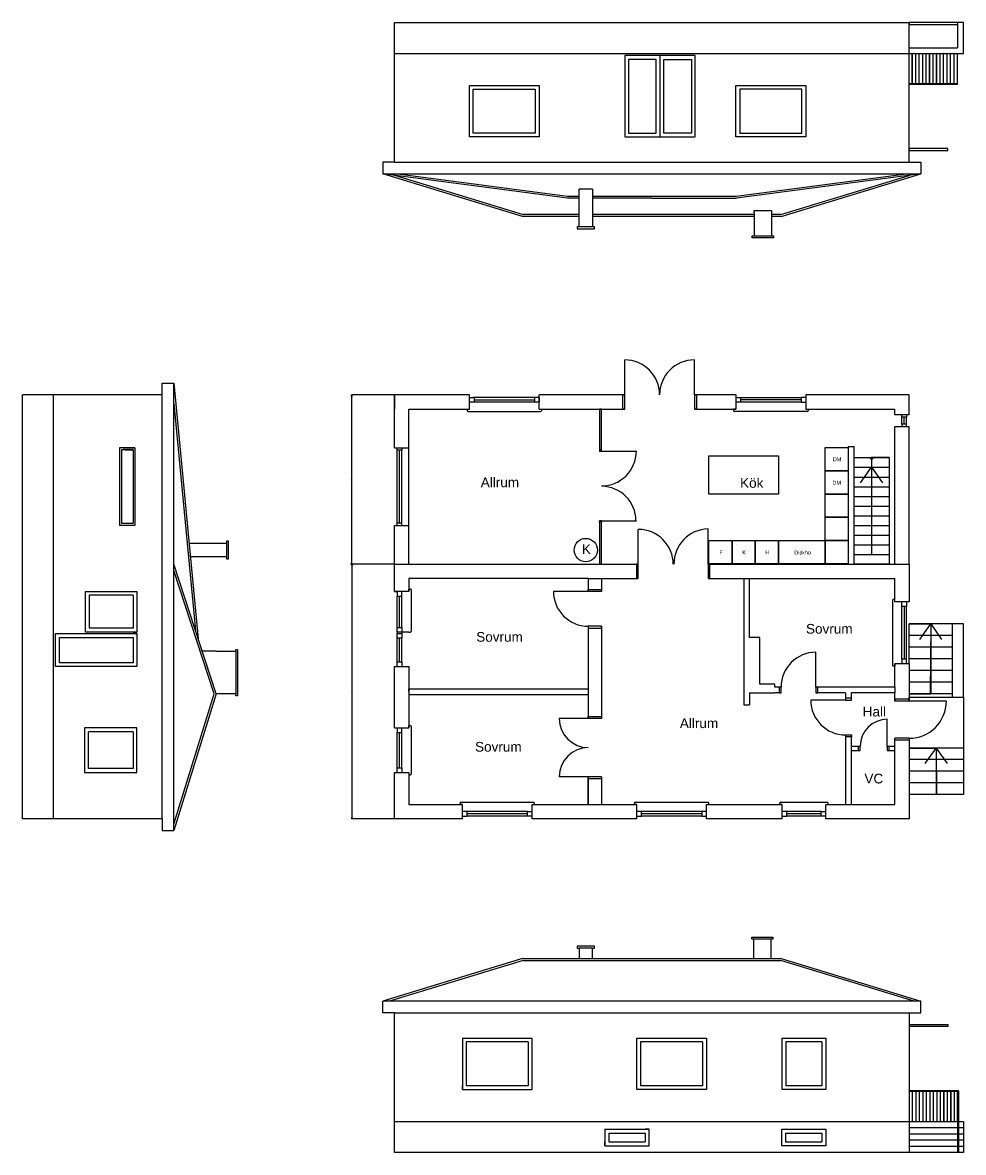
# Model space of a CAD drawing. Header units: millimetres. Extents: x -2662 to 41318, y -8966 to 37114.
# Drawn here: x -2662 to 21618, y 7974 to 37114 of the extents above; entities that cross this region are included whole.
import ezdxf

# ---------------------------------------------------------------- set-up
doc = ezdxf.new("R2010")
doc.units = ezdxf.units.MM
doc.styles.get("Standard").update_dxf_attribs({"font": 'Arial.ttf', "height": 25})
doc.dimstyles.new('ISO-25', dxfattribs={"dimtxt": 2.5, "dimasz": 40, "dimexe": 1.25, "dimexo": 0.625, "dimtad": 1, "dimtxsty": 'Standard', "dimblk": 'OPEN90', "dimblk1": 'OPEN90', "dimblk2": 'OPEN90', "dimcen": 2.5, "dimadec": 0, "dimazin": 0, "dimtfac": 1, "dimtmove": 0, "dimatfit": 3, "dimfxl": 1, "dimarcsym": 0})

# ---------------------------------------------------------------- blocks, each defined once
blk = doc.blocks.new('_Open90')
at = {"color": 0, "linetype": 'ByBlock', "lineweight": -2}
for p, q in [((0, 0), (-1, 0)), ((-0.5, 0.5), (0, 0)), ((0, 0), (-0.5, -0.5))]:
    blk.add_line(p, q, dxfattribs=at)
blk = doc.blocks.new('*D2')
at = {"color": 0, "lineweight": -2, "transparency": 16777216}
for p, q in [((6938, 23144), (5836, 23144)), ((5837, 23104), (5837, 16614)), ((6938, 16574), (5836, 16574))]:
    blk.add_line(p, q, dxfattribs=at)
at = {"layer": 'Defpoints', "color": 0, "transparency": 16777216}
for p in [(6938, 23144), (5837, 16574), (6938, 16574)]:
    blk.add_point(p, dxfattribs=at)
at = {"color": 0, "lineweight": -2, "transparency": 16777216, "xscale": 40, "yscale": 40, "zscale": 40}
for p, rotation in [((5837, 23144), 90), ((5837, 16574), 270)]:
    blk.add_blockref('_Open90', p, dxfattribs=dict(at, rotation=rotation))
at = {"color": 0, "transparency": 16777216, "insert": (5824, 19859), "char_height": 25, "attachment_point": 5, "rotation": 90}
blk.add_mtext('6570', dxfattribs=at)
blk = doc.blocks.new('*D8')
at = {"color": 0, "lineweight": -2, "transparency": 16777216}
for p, q in [((6938, 27514), (5831, 27514)), ((5832, 23184), (5832, 27474)), ((6938, 23144), (5831, 23144))]:
    blk.add_line(p, q, dxfattribs=at)
at = {"layer": 'Defpoints', "color": 0, "transparency": 16777216}
for p in [(5832, 27514), (6938, 27514), (6938, 23144)]:
    blk.add_point(p, dxfattribs=at)
at = {"color": 0, "lineweight": -2, "transparency": 16777216, "xscale": 40, "yscale": 40, "zscale": 40}
for p, rotation in [((5832, 27514), 90), ((5832, 23144), 270)]:
    blk.add_blockref('_Open90', p, dxfattribs=dict(at, rotation=rotation))
at = {"color": 0, "transparency": 16777216, "insert": (5819, 25329), "char_height": 25, "attachment_point": 5, "rotation": 90}
blk.add_mtext('4370', dxfattribs=at)

msp = doc.modelspace()

# ---------------------------------------------------------------- linework, layer by layer
for p, q in [((6938.249, 36313.923), (6938.249, 37113.923)), ((6938.249, 37113.923), (20218.249, 37113.923)), ((20218.249, 36313.923), (20218.249, 37113.923)), ((21468.249, 37113.923), (20218.249, 37113.923)), ((20218.249, 37113.923), (20218.249, 37063.923)), ((20218.249, 37063.923), (21468.249, 37063.923)), ((21618.249, 37113.923), (21468.249, 37113.923)), ((21468.249, 37113.923), (21468.249, 36463.923)), ((21618.249, 36313.923), (21618.249, 37113.923)), ((20218.249, 36313.923), (20218.249, 36463.923)), ((20218.249, 36463.923), (21468.249, 36463.923)), ((6938.249, 33513.923), (6938.249, 36313.923)), ((6938.249, 36313.923), (20218.249, 36313.923)), ((12878.249, 36263.923), (12878.249, 34163.923)), ((14698.249, 36263.923), (12878.249, 36263.923)), ((13688.249, 36163.923), (12978.249, 36163.923)), ((12978.249, 36163.923), (12978.249, 34263.923)), ((13688.249, 34263.923), (13688.249, 36163.923)), ((13788.249, 34163.923), (13788.249, 36263.923)), ((13888.249, 34263.923), (13888.249, 36163.923)), ((13888.249, 36163.923), (14598.249, 36163.923)), ((14598.249, 36163.923), (14598.249, 34263.923)), ((14698.249, 34163.923), (14698.249, 36263.923)), ((20218.249, 33513.923), (20218.249, 36313.923)), ((20218.249, 36313.923), (21618.249, 36313.923)), ((20218.249, 36313.923), (20288.249, 36313.923)), ((20298.249, 36313.923), (20288.249, 36313.923)), ((20298.249, 36313.923), (20288.249, 36313.923)), ((20288.249, 36313.923), (20288.249, 35533.923)), ((20298.249, 36313.923), (20298.249, 35533.923)), ((20378.249, 36313.923), (20378.249, 35533.923)), ((20388.249, 35533.923), (20388.249, 36313.923)), ((20468.249, 36313.923), (20468.249, 35533.923)), ((20478.249, 35533.923), (20478.249, 36313.923)), ((20558.249, 36313.923), (20558.249, 35533.923)), ((20568.249, 35533.923), (20568.249, 36313.923)), ((20648.249, 36313.923), (20648.249, 35533.923)), ((20658.249, 35533.923), (20658.249, 36313.923)), ((20738.249, 36313.923), (20738.249, 35533.923)), ((20748.249, 35533.923), (20748.249, 36313.923)), ((20828.249, 36313.923), (20828.249, 35533.923)), ((20838.249, 35533.923), (20838.249, 36313.923)), ((20918.249, 36313.923), (20918.249, 35533.923)), ((20928.249, 35533.923), (20928.249, 36313.923)), ((21008.249, 36313.923), (21008.249, 35533.923)), ((21018.249, 35533.923), (21018.249, 36313.923)), ((21108.249, 36313.923), (21098.249, 36313.923)), ((21098.249, 36313.923), (21098.249, 35533.923)), ((21108.249, 35533.923), (21108.249, 36313.923)), ((21198.249, 36313.923), (21188.249, 36313.923)), ((21188.249, 36313.923), (21188.249, 35533.923)), ((21198.249, 35533.923), (21198.249, 36313.923)), ((21288.249, 36313.923), (21278.249, 36313.923)), ((21278.249, 36313.923), (21278.249, 35533.923)), ((21288.249, 35533.923), (21288.249, 36313.923)), ((21378.249, 36313.923), (21368.249, 36313.923)), ((21368.249, 36313.923), (21368.249, 35533.923)), ((21378.249, 35533.923), (21378.249, 36313.923)), ((21458.249, 36313.923), (21458.249, 35533.923)), ((21468.249, 35533.923), (21468.249, 36313.923)), ((8868.249, 34163.923), (8868.249, 35493.923)), ((8868.249, 35493.923), (10668.249, 35493.923)), ((8968.249, 34263.923), (8968.249, 35393.923)), ((8968.249, 35393.923), (10568.249, 35393.923)), ((10568.249, 35393.923), (10568.249, 34263.923)), ((10668.249, 35493.923), (10668.249, 34163.923)), ((15748.103, 35493.923), (17548.103, 35493.923)), ((15748.103, 34163.923), (15748.103, 35493.923)), ((17448.103, 35393.923), (15848.103, 35393.923)), ((15848.103, 35393.923), (15848.103, 34263.923)), ((17448.103, 34263.923), (17448.103, 35393.923)), ((17548.103, 35493.923), (17548.103, 34163.923)), ((20288.249, 35533.923), (20218.249, 35533.923)), ((20218.249, 35523.923), (21468.249, 35523.923)), ((21458.249, 35533.923), (20298.249, 35533.923)), ((20468.249, 35533.923), (20388.249, 35533.923)), ((20558.249, 35533.923), (20478.249, 35533.923)), ((20648.249, 35533.923), (20568.249, 35533.923)), ((20738.249, 35533.923), (20658.249, 35533.923)), ((20828.249, 35533.923), (20748.249, 35533.923)), ((20918.249, 35533.923), (20838.249, 35533.923)), ((21008.249, 35533.923), (20928.249, 35533.923)), ((21098.249, 35533.923), (21018.249, 35533.923)), ((21188.249, 35533.923), (21108.249, 35533.923)), ((21278.249, 35533.923), (21198.249, 35533.923)), ((21468.249, 35533.923), (21468.249, 35523.923)), ((10668.249, 34163.923), (8868.249, 34163.923)), ((10568.249, 34263.923), (8968.249, 34263.923)), ((12878.249, 34163.923), (14698.249, 34163.923)), ((12878.249, 34163.923), (13788.249, 34163.923)), ((12978.249, 34263.923), (13688.249, 34263.923)), ((14598.249, 34263.923), (13888.249, 34263.923)), ((17548.103, 34163.923), (15748.103, 34163.923)), ((15848.103, 34263.923), (17448.103, 34263.923)), ((21218.249, 33863.923), (20218.249, 33863.923)), ((20218.249, 33863.923), (20218.249, 33813.923)), ((20218.249, 33513.923), (20218.249, 33813.923)), ((20218.249, 33813.923), (21218.249, 33813.923)), ((21218.249, 33813.923), (21218.249, 33863.923)), ((6938.249, 33513.923), (6638.249, 33513.923)), ((6638.249, 33513.923), (6638.249, 33213.923)), ((6938.249, 33513.923), (20218.249, 33513.923)), ((20218.249, 33513.923), (20518.249, 33513.923)), ((20518.249, 33513.923), (20518.249, 33213.923)), ((6638.249, 33213.923), (20518.249, 33213.923)), ((10238.249, 32113.923), (6638.249, 33213.923)), ((11396.876, 32583.923), (6638.249, 33213.923)), ((6935.716, 33174.541), (10252.55, 32161.834)), ((7018.925, 33213.923), (11396.876, 32633.923)), ((15756.474, 32633.387), (20137.637, 33213.923)), ((20518.249, 33213.923), (15763.776, 32583.923)), ((16903.545, 32161.712), (20216.126, 33173.89)), ((16918.249, 32113.923), (20518.249, 33213.923)), ((11697.693, 31847.382), (11697.693, 32813.923)), ((12047.693, 32813.923), (11697.693, 32813.923)), ((12047.693, 32813.923), (11872.693, 32813.923)), ((12047.693, 32813.923), (12047.693, 31847.382)), ((11396.876, 32633.923), (11697.693, 32633.886)), ((11697.693, 32583.923), (11396.876, 32583.923)), ((12047.693, 32633.843), (15756.474, 32633.387)), ((13580.326, 32583.923), (12047.693, 32583.923)), ((13580.326, 32583.923), (15763.776, 32583.923)), ((11697.693, 32113.923), (10238.249, 32113.923)), ((11697.693, 32161.807), (10252.55, 32161.834)), ((16213.947, 32161.725), (12047.693, 32161.801)), ((16213.947, 32113.923), (12047.693, 32113.923)), ((16213.947, 32213.923), (16213.947, 32263.923)), ((16213.947, 32263.923), (16663.947, 32263.923)), ((16213.947, 32213.923), (16213.947, 31613.923)), ((16663.947, 32263.923), (16663.947, 32213.923)), ((16663.947, 32213.923), (16663.947, 31613.923)), ((16903.545, 32161.712), (16663.947, 32161.717)), ((16918.249, 32113.923), (16663.947, 32113.923)), ((11697.693, 31847.382), (11647.693, 31847.382)), ((11647.693, 31847.382), (11647.693, 31797.382)), ((11647.693, 31797.382), (12097.693, 31797.382)), ((12047.693, 31847.382), (11697.693, 31847.382)), ((12097.693, 31847.382), (12047.693, 31847.382)), ((12097.693, 31797.382), (12097.693, 31847.382)), ((16163.947, 31563.923), (16163.947, 31613.923)), ((16163.947, 31613.923), (16213.947, 31613.923)), ((16713.947, 31563.923), (16163.947, 31563.923)), ((16213.947, 31613.923), (16663.947, 31613.923)), ((16663.947, 31613.923), (16713.947, 31613.923)), ((16713.947, 31613.923), (16713.947, 31563.923)), ((12878.249, 27513.923), (12878.249, 28413.923)), ((14678.249, 27513.923), (14678.249, 28413.923)), ((938.249, 27513.923), (938.249, 27813.923)), ((938.249, 27813.923), (1238.249, 27813.923)), ((1238.249, 16273.923), (1238.249, 27813.923)), ((1238.249, 27813.923), (1869.667, 21223.382)), ((-1861.751, 27513.923), (-2661.751, 27513.923)), ((-2661.751, 16573.923), (-2661.751, 27513.923)), ((938.249, 27513.923), (-1861.751, 27513.923)), ((-1861.751, 16573.923), (-1861.751, 27513.923)), ((938.249, 16573.923), (938.249, 27513.923)), ((6938.249, 27513.923), (6938.249, 27143.923)), ((8868.249, 27513.923), (6938.249, 27513.923)), ((6938.249, 26143.923), (6938.249, 27513.923)), ((8868.249, 27143.923), (8868.249, 27513.923)), ((8868.249, 27443.923), (8968.249, 27443.923)), ((10568.249, 27443.923), (8968.249, 27443.923)), ((8988.249, 27443.923), (8988.249, 27323.923)), ((10548.249, 27443.923), (10548.249, 27323.923)), ((10668.249, 27443.923), (10568.249, 27443.923)), ((10668.249, 27143.923), (10668.249, 27513.923)), ((12878.249, 27513.923), (10668.249, 27513.923)), ((10668.249, 27443.923), (10668.249, 27323.923)), ((12828.249, 27143.923), (12828.249, 27513.923)), ((12828.249, 27513.923), (12878.249, 27513.923)), ((12878.249, 27143.923), (12878.249, 27513.923)), ((14678.249, 27513.923), (14678.249, 27143.923)), ((15748.103, 27513.923), (14678.249, 27513.923)), ((14678.249, 27513.923), (14728.249, 27513.923)), ((14728.249, 27513.923), (14728.249, 27143.923)), ((15748.103, 27513.923), (15748.103, 27143.923)), ((15748.103, 27443.923), (15868.103, 27443.923)), ((15868.103, 27443.923), (15868.103, 27323.923)), ((15868.103, 27443.923), (17428.103, 27443.923)), ((17548.103, 27443.923), (17428.103, 27443.923)), ((17428.103, 27443.923), (17428.103, 27323.923)), ((20218.249, 27513.923), (17548.103, 27513.923)), ((17548.103, 27513.923), (17548.103, 27143.923)), ((17548.103, 27513.923), (17548.103, 27443.923)), ((20218.249, 26993.923), (20218.249, 27513.923)), ((1238.249, 27289.72), (1798.784, 21438.98)), ((7308.249, 27143.923), (8868.249, 27143.923)), ((7308.249, 26143.923), (7308.249, 27143.923)), ((8808.249, 27143.923), (8808.249, 27103.923)), ((10668.249, 27323.923), (8868.249, 27323.923)), ((8988.249, 27383.923), (10548.249, 27383.923)), ((10668.249, 27143.923), (12878.249, 27143.923)), ((10728.249, 27143.923), (10728.249, 27103.923)), ((12278.249, 27143.923), (12228.249, 27143.923)), ((12228.249, 27143.923), (12228.249, 26063.791)), ((12278.249, 27143.923), (12878.249, 27143.923)), ((12278.249, 26063.791), (12278.249, 27143.923)), ((12878.249, 27143.923), (12828.249, 27143.923)), ((14728.249, 27143.923), (14678.249, 27143.923)), ((14678.249, 27143.923), (15748.103, 27143.923)), ((15688.103, 27143.923), (15688.103, 27103.923)), ((15748.103, 27143.923), (15688.103, 27143.923)), ((15868.103, 27323.923), (15748.103, 27323.923)), ((17428.103, 27383.923), (15868.103, 27383.923)), ((17428.103, 27323.923), (15868.103, 27323.923)), ((17428.103, 27323.923), (17548.103, 27323.923)), ((17548.103, 27143.923), (19848.249, 27143.923)), ((17608.103, 27143.923), (17608.103, 27103.923)), ((19848.249, 26993.923), (19848.249, 27143.923)), ((8828.249, 27083.923), (10708.249, 27083.923)), ((17588.103, 27083.923), (15708.103, 27083.923)), ((20218.249, 26993.923), (19848.249, 26993.923)), ((20028.249, 26933.923), (20028.249, 26993.923)), ((20148.249, 26933.923), (20028.249, 26933.923)), ((20028.249, 26753.923), (20028.249, 26933.923)), ((20088.249, 26753.923), (20088.249, 26933.923)), ((20148.249, 26993.923), (20148.249, 26933.923)), ((20148.249, 26753.923), (20148.249, 26933.923)), ((19848.249, 23143.923), (19848.249, 26693.923)), ((19848.249, 26693.923), (20218.249, 26693.923)), ((20148.249, 26753.923), (20028.249, 26753.923)), ((20028.249, 26753.923), (20028.249, 26693.923)), ((20148.249, 26753.923), (20088.249, 26753.923)), ((20148.249, 26693.923), (20148.249, 26753.923)), ((20218.249, 23143.923), (20218.249, 26693.923)), ((238.249, 26143.923), (-161.751, 26143.923)), ((-161.751, 26143.923), (-161.751, 24143.923)), ((188.249, 26093.923), (-111.751, 26093.923)), ((-111.751, 26093.923), (-111.751, 24193.923)), ((-61.751, 26143.923), (238.249, 26143.923)), ((-11.751, 26093.923), (188.249, 26093.923)), ((238.249, 26143.923), (188.249, 26143.923)), ((188.249, 26093.923), (188.249, 24193.923)), ((238.249, 26143.923), (238.249, 24143.923)), ((6938.249, 26143.923), (7308.249, 26143.923)), ((7008.249, 26083.923), (7008.249, 26143.923)), ((7008.249, 24203.923), (7008.249, 26083.923)), ((7128.249, 26083.923), (7008.249, 26083.923)), ((7068.249, 24203.923), (7068.249, 26083.923)), ((7128.249, 26143.923), (7128.249, 26083.923)), ((7128.249, 24203.923), (7128.249, 26083.923)), ((7308.249, 24143.923), (7308.249, 26143.923)), ((12278.249, 26093.791), (12228.249, 26093.791)), ((12228.249, 26093.791), (12228.249, 26063.791)), ((12228.249, 26063.791), (12278.249, 26063.791)), ((12278.249, 26063.791), (12278.249, 26093.791)), ((12278.249, 26063.791), (13178.249, 26063.791)), ((18648.249, 26184.174), (18648.249, 23143.923)), ((18648.249, 26184.174), (18798.249, 26184.174)), ((18798.249, 23143.923), (18798.249, 26184.174)), ((18798.249, 25893.923), (18798.249, 25943.923)), ((18798.249, 25893.923), (19698.249, 25893.923)), ((18798.249, 25643.923), (19698.249, 25643.923)), ((19698.249, 25893.923), (19248.249, 25893.923)), ((19698.249, 25893.923), (19698.249, 23143.923)), ((18798.249, 25393.923), (19698.249, 25393.923)), ((18798.249, 25143.923), (19698.249, 25143.923)), ((18798.249, 24893.923), (19698.249, 24893.923)), ((18798.249, 24643.923), (19698.249, 24643.923)), ((188.249, 24193.923), (-111.751, 24193.923)), ((188.249, 24193.923), (-11.751, 24193.923)), ((7008.249, 24143.923), (7008.249, 24203.923)), ((7128.249, 24203.923), (7008.249, 24203.923)), ((7128.249, 24143.923), (7128.249, 24203.923)), ((12278.249, 24263.791), (12228.249, 24263.791)), ((12228.249, 24233.791), (12228.249, 24263.791)), ((12228.249, 24263.791), (12228.249, 23143.923)), ((12278.249, 24233.791), (12228.249, 24233.791)), ((12278.249, 23143.923), (12278.249, 24263.791)), ((12278.249, 24263.791), (12278.249, 24233.791)), ((12278.249, 24263.791), (12278.249, 24263.791)), ((12278.249, 24263.791), (13178.249, 24263.791)), ((18798.249, 24393.923), (19698.249, 24393.923)), ((238.249, 24143.923), (-161.751, 24143.923)), ((238.249, 24143.923), (-61.751, 24143.923)), ((6938.249, 23143.923), (6938.249, 24143.923)), ((6938.249, 24143.923), (7308.249, 24143.923)), ((7308.249, 23143.923), (7308.249, 24143.923)), ((13228.249, 23143.923), (13228.249, 24043.923)), ((15028.249, 23143.923), (15028.249, 24053.701)), ((18798.249, 24143.923), (19698.249, 24143.923)), ((1633.822, 23685.057), (2600.363, 23685.057)), ((2650.363, 23735.057), (2600.363, 23735.057)), ((2600.363, 23735.057), (2600.363, 23685.057)), ((2600.363, 23685.057), (2600.363, 23335.057)), ((2650.363, 23285.057), (2650.363, 23735.057)), ((18798.249, 23893.923), (19698.249, 23893.923)), ((18798.249, 23643.923), (19698.249, 23643.923)), ((2600.363, 23335.057), (1667.354, 23335.057)), ((2600.363, 23335.057), (2600.363, 23285.057)), ((18798.249, 23393.923), (19698.249, 23393.923)), ((2338.153, 19798.419), (1238.249, 23143.923)), ((2600.363, 23285.057), (2650.363, 23285.057)), ((13228.249, 23143.923), (13178.249, 23143.923)), ((13178.249, 23143.923), (13178.249, 22773.923)), ((13228.249, 22773.923), (13228.249, 23143.923)), ((15028.249, 23143.923), (15028.249, 22773.923)), ((15078.249, 22773.923), (15078.249, 23143.923)), ((19698.249, 23143.923), (18798.249, 23143.923)), ((2285.653, 19798.016), (1238.249, 22983.839)), ((11938.249, 22773.923), (7308.249, 22773.923)), ((7308.249, 22773.923), (7308.249, 22443.923)), ((7308.249, 22773.923), (7308.249, 22443.923)), ((11938.249, 22773.923), (11938.249, 22443.923)), ((11938.249, 22773.923), (12278.249, 22773.923)), ((11938.249, 22773.923), (11938.249, 22443.923)), ((12278.249, 22773.923), (12278.249, 22443.923)), ((12278.249, 22773.923), (13228.249, 22773.923)), ((13178.249, 22773.923), (13228.249, 22773.923)), ((15028.249, 22773.923), (15078.249, 22773.923)), ((15028.249, 22773.923), (15948.249, 22773.923)), ((15948.249, 22773.923), (16098.249, 22774.759)), ((15948.249, 22773.923), (15948.249, 19513.923)), ((16098.249, 21253.923), (16098.249, 22774.759)), ((16098.249, 22774.759), (19848.249, 22774.759)), ((19848.249, 22173.923), (19848.249, 22774.759)), ((-1041.751, 21393.923), (-1041.751, 22443.923)), ((-1041.751, 22443.923), (288.249, 22443.923)), ((288.249, 22443.923), (288.249, 21393.923)), ((7308.249, 22443.923), (6938.249, 22443.923)), ((6938.249, 22443.923), (7008.249, 22443.923)), ((7008.249, 22443.923), (7008.249, 22323.923)), ((7128.249, 22323.923), (7128.249, 22443.923)), ((7308.249, 22443.923), (7308.249, 22503.923)), ((7308.249, 22503.923), (7348.249, 22503.923)), ((7368.249, 22483.923), (7368.249, 21413.923)), ((11938.249, 22443.923), (11038.249, 22443.923)), ((11938.249, 22443.923), (11938.249, 22493.923)), ((11938.249, 22493.923), (12278.249, 22493.923)), ((12278.249, 22443.923), (11938.249, 22443.923)), ((12278.249, 22493.923), (12278.249, 22443.923)), ((188.249, 22343.923), (-941.751, 22343.923)), ((-941.751, 22343.923), (-941.751, 21493.923)), ((188.249, 22343.923), (188.249, 21493.923)), ((7008.249, 22323.923), (7128.249, 22323.923)), ((7008.249, 21513.923), (7008.249, 22323.923)), ((7068.249, 21513.923), (7068.249, 22323.923)), ((7128.249, 21513.923), (7128.249, 22323.923)), ((19788.249, 22213.923), (19788.249, 20533.923)), ((19848.249, 22233.923), (19808.249, 22233.923)), ((19848.249, 22173.923), (19848.249, 22233.923)), ((20218.249, 22173.923), (19848.249, 22173.923)), ((20028.249, 22053.923), (20028.249, 22173.923)), ((20148.249, 22173.923), (20148.249, 22053.923)), ((20148.249, 22053.923), (20028.249, 22053.923)), ((20028.249, 20693.923), (20028.249, 22053.923)), ((20088.249, 22053.923), (20088.249, 20693.923)), ((20148.249, 20693.923), (20148.249, 22053.923)), ((21328.249, 21603.923), (20218.249, 21603.923)), ((20218.249, 20573.923), (20218.249, 21603.923)), ((20218.249, 21603.923), (20773.249, 21603.923)), ((21618.249, 21603.923), (21328.249, 21603.923)), ((21328.249, 21603.923), (21328.249, 19715.477)), ((21328.249, 21603.923), (21328.249, 21303.923)), ((21618.249, 19715.477), (21618.249, 21603.923)), ((-1861.751, 20503.923), (-1861.751, 21353.923)), ((-1811.751, 21353.923), (288.249, 21353.923)), ((-1811.751, 20503.923), (-1811.751, 21353.923)), ((288.249, 21393.923), (-1041.751, 21393.923)), ((188.249, 21493.923), (-941.751, 21493.923)), ((288.249, 21353.923), (188.249, 21353.923)), ((288.249, 21353.923), (288.249, 20503.923)), ((7008.249, 21393.923), (7008.249, 21513.923)), ((7008.249, 21513.923), (7128.249, 21513.923)), ((7308.249, 21393.923), (7008.249, 21393.923)), ((7008.249, 21393.923), (7008.249, 21353.923)), ((7008.249, 21353.923), (7128.249, 21353.923)), ((7008.249, 21233.923), (7008.249, 21353.923)), ((7128.249, 21513.923), (7128.249, 21393.923)), ((7128.249, 21393.923), (7128.249, 21353.923)), ((7128.249, 21353.923), (7128.249, 21233.923)), ((7308.249, 21393.923), (7348.249, 21393.923)), ((11938.249, 21543.923), (11938.249, 21493.923)), ((12278.249, 21543.923), (11938.249, 21543.923)), ((11938.249, 21543.923), (11938.249, 19163.923)), ((11938.249, 21493.923), (12278.249, 21493.923)), ((12278.249, 21493.923), (12278.249, 21543.923)), ((12278.249, 21543.923), (12278.249, 19163.923)), ((21328.249, 21303.923), (20218.249, 21303.923)), ((21328.249, 21303.923), (21328.249, 21003.923)), ((-1711.751, 21253.923), (188.249, 21253.923)), ((-1711.751, 20603.923), (-1711.751, 21253.923)), ((188.249, 21253.923), (188.249, 20603.923)), ((2338.153, 19798.419), (1869.667, 21223.382)), ((7128.249, 21233.923), (7008.249, 21233.923)), ((7008.249, 20623.923), (7008.249, 21233.923)), ((7068.249, 20623.923), (7068.249, 21233.923)), ((7128.249, 20623.923), (7128.249, 21233.923)), ((16368.249, 21253.923), (16098.249, 21253.923)), ((16368.249, 20053.923), (16368.249, 21253.923)), ((21328.249, 21003.923), (20218.249, 21003.923)), ((21328.249, 21003.923), (21328.249, 20703.923)), ((2338.153, 20898.419), (1976.505, 20898.419)), ((2338.153, 20898.419), (2838.153, 20898.419)), ((2838.153, 20898.419), (2838.153, 20948.419)), ((2838.153, 20948.419), (2888.153, 20948.419)), ((2838.153, 20898.419), (2838.153, 19798.419)), ((2888.153, 20948.419), (2888.153, 19748.419)), ((17812.976, 19973.923), (17812.976, 20873.923)), ((20148.249, 20693.923), (20028.249, 20693.923)), ((20028.249, 20693.923), (20028.249, 20573.923)), ((20148.249, 20573.923), (20148.249, 20693.923)), ((21328.249, 20703.923), (20218.249, 20703.923)), ((21328.249, 20703.923), (21328.249, 20403.923)), ((288.249, 20503.923), (-1811.751, 20503.923)), ((188.249, 20603.923), (-1711.751, 20603.923)), ((238.249, 20503.923), (138.249, 20503.923)), ((6938.249, 20503.923), (7308.249, 20503.923)), ((7008.249, 20503.923), (7008.249, 20623.923)), ((7008.249, 20623.923), (7128.249, 20623.923)), ((7128.249, 20623.923), (7128.249, 20503.923)), ((7308.249, 20503.923), (7308.249, 18923.923)), ((19848.249, 20513.923), (19808.249, 20513.923)), ((19848.249, 19973.923), (19848.249, 20573.923)), ((19848.249, 19973.923), (19848.249, 20573.923)), ((20218.249, 20573.923), (19848.249, 20573.923)), ((19848.249, 20573.923), (19848.249, 20513.923)), ((20218.249, 20573.923), (20148.249, 20573.923)), ((21328.249, 20403.923), (20218.249, 20403.923)), ((21328.249, 20403.923), (21328.249, 20103.923)), ((7308.249, 19858.923), (7308.249, 19933.923)), ((7308.249, 19933.923), (11938.249, 19933.923)), ((7308.249, 19933.923), (7308.249, 19863.923)), ((7308.249, 19893.923), (7308.249, 19858.923)), ((7308.249, 19858.923), (7308.249, 19783.923)), ((16098.249, 19823.923), (16098.249, 19513.923)), ((16098.249, 19823.923), (16748.249, 19823.923)), ((16748.249, 20053.923), (16368.249, 20053.923)), ((16748.249, 19973.923), (16748.249, 20053.923)), ((16912.976, 19973.923), (16748.249, 19973.923)), ((16912.976, 19823.923), (16748.249, 19823.923)), ((16912.976, 19973.923), (16862.976, 19973.923)), ((16862.976, 19973.923), (16862.976, 19823.923)), ((16862.976, 19823.923), (16912.976, 19823.923)), ((16912.976, 19823.923), (16912.976, 19973.923)), ((19848.249, 19973.923), (17812.976, 19973.923)), ((17812.976, 19973.923), (17812.976, 19823.923)), ((17862.976, 19973.923), (17812.976, 19973.923)), ((18578.249, 19823.923), (17812.976, 19823.923)), ((17812.976, 19823.923), (17862.976, 19823.923)), ((17862.976, 19823.923), (17862.976, 19973.923)), ((18578.249, 19823.923), (18578.249, 19640.949)), ((19848.249, 19823.923), (18728.249, 19823.923)), ((18728.249, 19640.949), (18728.249, 19823.923)), ((19848.249, 19973.923), (19848.249, 19823.923)), ((19848.249, 19615.477), (19848.249, 19823.923)), ((21328.249, 20103.923), (20218.249, 20103.923)), ((21328.249, 20103.923), (21328.249, 19803.923)), ((2338.153, 19798.419), (1238.249, 16273.923)), ((1238.249, 16441.295), (2285.653, 19798.016)), ((2838.153, 19798.419), (2338.153, 19798.419)), ((2838.153, 19748.419), (2838.153, 19798.419)), ((2888.153, 19748.419), (2838.153, 19748.419)), ((7308.249, 19783.923), (11938.249, 19783.923)), ((18578.249, 19640.949), (17678.249, 19640.949)), ((18728.249, 19690.949), (18578.249, 19690.949)), ((18578.249, 19690.949), (18578.249, 19640.949)), ((18578.249, 19640.949), (18728.249, 19640.949)), ((18728.249, 19640.949), (18728.249, 19690.949)), ((20218.249, 19665.477), (19848.249, 19665.477)), ((19848.249, 19665.477), (19848.249, 19615.477)), ((20218.249, 19615.477), (19848.249, 19615.477)), ((21328.249, 19803.923), (20218.249, 19803.923)), ((20218.249, 19803.923), (20773.249, 19803.923)), ((20218.249, 19615.477), (20218.249, 19715.477)), ((20218.249, 19715.477), (21618.249, 19715.477)), ((20218.249, 19615.477), (20218.249, 19665.477)), ((21177.532, 19615.477), (20218.249, 19615.477)), ((21618.249, 19715.477), (21618.249, 18403.923)), ((15948.249, 19513.923), (16098.249, 19513.923)), ((7308.249, 18923.923), (7308.249, 18983.923)), ((7308.249, 18983.923), (7348.249, 18983.923)), ((7368.249, 18963.923), (7368.249, 17733.923)), ((11938.249, 19163.923), (11188.249, 19163.923)), ((11938.249, 19163.923), (11938.249, 19213.923)), ((11938.249, 19213.923), (12278.249, 19213.923)), ((12278.249, 19163.923), (11938.249, 19163.923)), ((12278.249, 19213.923), (12278.249, 19163.923)), ((19654.536, 18443.923), (19654.536, 19145.923)), ((288.249, 18923.923), (-1061.751, 18923.923)), ((-1061.751, 18923.923), (-1061.751, 17773.923)), ((188.249, 18823.923), (-961.751, 18823.923)), ((-961.751, 17873.923), (-961.751, 18823.923)), ((188.249, 18823.923), (188.249, 17873.923)), ((288.249, 17773.923), (288.249, 18923.923)), ((938.249, 16573.923), (938.249, 18723.923)), ((6938.249, 18923.923), (7308.249, 18923.923)), ((6938.249, 18923.923), (7008.249, 18923.923)), ((7008.249, 18923.923), (7008.249, 18803.923)), ((7008.249, 18803.923), (7128.249, 18803.923)), ((7008.249, 17893.923), (7008.249, 18803.923)), ((7068.249, 17893.923), (7068.249, 18803.923)), ((7128.249, 18803.923), (7128.249, 18923.923)), ((7128.249, 17893.923), (7128.249, 18803.923)), ((18578.249, 18740.949), (18728.249, 18740.949)), ((18578.249, 18740.949), (18578.249, 16943.923)), ((18728.249, 18690.949), (18578.249, 18690.949)), ((18728.249, 16943.923), (18728.249, 18740.949)), ((18728.249, 18740.949), (18728.249, 18690.949)), ((19848.249, 16943.923), (19848.249, 18653.923)), ((20218.249, 18653.923), (19848.249, 18653.923)), ((19848.249, 18603.923), (19848.249, 18653.923)), ((20218.249, 18653.923), (20218.249, 18603.923)), ((18952.536, 18443.923), (18728.249, 18443.923)), ((18952.536, 18443.923), (18902.536, 18443.923)), ((18902.536, 18443.923), (18902.536, 18343.923)), ((18952.536, 18343.923), (18952.536, 18443.923)), ((19848.249, 18443.923), (19654.536, 18443.923)), ((19654.536, 18443.923), (19654.536, 18343.923)), ((19704.536, 18343.923), (19704.536, 18443.923)), ((20218.249, 18603.923), (19848.249, 18603.923)), ((21618.249, 18403.923), (20218.249, 18403.923)), ((20218.249, 18403.923), (20918.249, 18403.923)), ((21618.249, 18403.923), (21618.249, 18103.923)), ((18728.249, 18343.923), (18952.536, 18343.923)), ((18902.536, 18343.923), (18952.536, 18343.923)), ((19654.536, 18343.923), (19704.536, 18343.923)), ((19654.536, 18343.923), (19848.249, 18343.923)), ((21618.249, 18103.923), (20218.249, 18103.923)), ((21618.249, 18103.923), (21618.249, 17803.923)), ((188.249, 17873.923), (-961.751, 17873.923)), ((7008.249, 17773.923), (7008.249, 17893.923)), ((7008.249, 17893.923), (7128.249, 17893.923)), ((7128.249, 17893.923), (7128.249, 17773.923)), ((21618.249, 17803.923), (20218.249, 17803.923)), ((21618.249, 17803.923), (21618.249, 17503.923)), ((-1061.751, 17773.923), (288.249, 17773.923)), ((6938.249, 17773.923), (7308.249, 17773.923)), ((6938.249, 17773.923), (7008.249, 17773.923)), ((7308.249, 17773.923), (7308.249, 16943.923)), ((7308.249, 17773.923), (7308.249, 17713.923)), ((7308.249, 17713.923), (7348.249, 17713.923)), ((11938.249, 17663.923), (11188.249, 17663.923)), ((11938.249, 16943.923), (11938.249, 17663.923)), ((11938.249, 17663.923), (11938.249, 17613.923)), ((12278.249, 17663.923), (11938.249, 17663.923)), ((11938.249, 17663.923), (11938.249, 16943.923)), ((11938.249, 17613.923), (12278.249, 17613.923)), ((12278.249, 17613.923), (12278.249, 17663.923)), ((12278.249, 17663.923), (12278.249, 16943.923)), ((21618.249, 17503.923), (20218.249, 17503.923)), ((21618.249, 17503.923), (21618.249, 17203.923)), ((21618.249, 17203.923), (20218.249, 17203.923)), ((7308.249, 16943.923), (8688.249, 16943.923)), ((8628.249, 16943.923), (8628.249, 16983.923)), ((8688.249, 16943.923), (8628.249, 16943.923)), ((8648.249, 17003.923), (10528.249, 17003.923)), ((8688.249, 16573.923), (8688.249, 16943.923)), ((10488.249, 16573.923), (10488.249, 16943.923)), ((10488.249, 16943.923), (11938.249, 16943.923)), ((10488.249, 16943.923), (10548.249, 16943.923)), ((10548.249, 16943.923), (10548.249, 16983.923)), ((11938.249, 16943.923), (12278.249, 16943.923)), ((12278.249, 16943.923), (13188.249, 16943.923)), ((13128.249, 16943.923), (13128.249, 16983.923)), ((13188.249, 16943.923), (13128.249, 16943.923)), ((13148.249, 17003.923), (15028.249, 17003.923)), ((13188.249, 16573.923), (13188.249, 16943.923)), ((14988.249, 16573.923), (14988.249, 16943.923)), ((14988.249, 16943.923), (16938.249, 16943.923)), ((14988.249, 16943.923), (15048.249, 16943.923)), ((15048.249, 16943.923), (15048.249, 16983.923)), ((16878.249, 16943.923), (16878.249, 16983.923)), ((16938.249, 16943.923), (16878.249, 16943.923)), ((16898.249, 17003.923), (18108.249, 17003.923)), ((16938.249, 16573.923), (16938.249, 16943.923)), ((18068.249, 16573.923), (18068.249, 16943.923)), ((18068.249, 16943.923), (18578.249, 16943.923)), ((18068.249, 16943.923), (18128.249, 16943.923)), ((18128.249, 16943.923), (18128.249, 16983.923)), ((18578.249, 16943.923), (18728.249, 16943.923)), ((18728.249, 16943.923), (19848.249, 16943.923)), ((8808.249, 16763.923), (8688.249, 16763.923)), ((8688.249, 16573.923), (8688.249, 16643.923)), ((8688.249, 16643.923), (8808.249, 16643.923)), ((8808.249, 16643.923), (8808.249, 16763.923)), ((10368.249, 16763.923), (8808.249, 16763.923)), ((10368.249, 16703.923), (8808.249, 16703.923)), ((10368.249, 16643.923), (8808.249, 16643.923)), ((10368.249, 16643.923), (10368.249, 16763.923)), ((10368.249, 16763.923), (10488.249, 16763.923)), ((10488.249, 16643.923), (10368.249, 16643.923)), ((13308.249, 16763.923), (13188.249, 16763.923)), ((13188.249, 16573.923), (13188.249, 16643.923)), ((13188.249, 16643.923), (13308.249, 16643.923)), ((13308.249, 16643.923), (13308.249, 16763.923)), ((14868.249, 16763.923), (13308.249, 16763.923)), ((14868.249, 16703.923), (13308.249, 16703.923)), ((14868.249, 16643.923), (13308.249, 16643.923)), ((14988.249, 16763.923), (14868.249, 16763.923)), ((14868.249, 16763.923), (14868.249, 16643.923)), ((14868.249, 16643.923), (14988.249, 16643.923)), ((14988.249, 16643.923), (14988.249, 16763.923)), ((17058.249, 16763.923), (16938.249, 16763.923)), ((16938.249, 16573.923), (16938.249, 16643.923)), ((16938.249, 16643.923), (17058.249, 16643.923)), ((17058.249, 16643.923), (17058.249, 16763.923)), ((17948.249, 16763.923), (17058.249, 16763.923)), ((17948.249, 16703.923), (17058.249, 16703.923)), ((17948.249, 16643.923), (17058.249, 16643.923)), ((17948.249, 16643.923), (17948.249, 16763.923)), ((17948.249, 16763.923), (18068.249, 16763.923)), ((18068.249, 16643.923), (17948.249, 16643.923)), ((-1861.751, 16573.923), (-2661.751, 16573.923)), ((938.249, 16573.923), (-1861.751, 16573.923)), ((938.249, 16573.923), (-1008.282, 16573.923)), ((938.249, 16573.923), (938.249, 16273.923)), ((938.249, 16273.923), (1238.249, 16273.923)), ((16153.947, 13473.923), (16153.947, 13523.923)), ((16153.947, 13523.923), (16703.947, 13523.923)), ((16203.947, 13473.923), (16153.947, 13473.923)), ((16653.947, 13473.923), (16203.947, 13473.923)), ((16203.947, 13473.923), (16203.947, 12973.923)), ((16653.947, 12973.923), (16653.947, 13473.923)), ((16703.947, 13473.923), (16653.947, 13473.923)), ((16703.947, 13523.923), (16703.947, 13473.923)), ((12097.693, 13290.464), (11647.693, 13290.464)), ((11647.693, 13290.464), (11647.693, 13240.464)), ((11647.693, 13240.464), (11697.693, 13240.464)), ((12047.693, 13240.464), (11697.693, 13240.464)), ((11697.693, 13240.464), (11697.693, 12973.923)), ((12047.693, 12973.923), (12047.693, 13240.464)), ((12047.693, 13240.464), (12097.693, 13240.464)), ((12097.693, 13240.464), (12097.693, 13290.464)), ((10238.249, 12973.923), (6638.249, 11873.923)), ((10252.952, 12926.134), (6809.354, 11873.923)), ((10238.249, 12973.923), (16918.249, 12973.923)), ((10252.952, 12926.134), (16903.947, 12926.012)), ((20349.766, 11873.923), (16903.947, 12926.012)), ((16918.249, 12973.923), (20518.249, 11873.923)), ((6638.249, 11573.923), (6638.249, 11873.923)), ((20518.249, 11873.923), (6638.249, 11873.923)), ((20518.249, 11573.923), (20518.249, 11873.923)), ((6938.249, 11573.923), (6638.249, 11573.923)), ((6938.249, 11573.923), (20218.249, 11573.923)), ((6938.249, 8773.923), (6938.249, 11573.923)), ((20218.249, 11573.923), (20218.249, 8773.923)), ((20218.249, 11573.923), (20518.249, 11573.923)), ((20218.249, 11573.923), (20218.249, 11273.923)), ((20218.249, 11273.923), (21218.249, 11273.923)), ((21218.249, 11223.923), (20218.249, 11223.923)), ((21218.249, 11273.923), (21218.249, 11223.923)), ((8688.249, 10923.923), (8688.249, 9593.923)), ((8688.249, 10923.923), (10488.249, 10923.923)), ((8688.249, 10923.923), (8688.249, 10823.923)), ((8788.249, 10823.923), (8788.249, 9693.923)), ((10388.249, 10823.923), (8788.249, 10823.923)), ((10388.249, 10823.923), (10388.249, 9693.923)), ((10488.249, 9593.923), (10488.249, 10923.923)), ((13188.249, 9593.923), (13188.249, 10923.923)), ((13188.249, 10923.923), (14988.249, 10923.923)), ((13288.249, 10823.923), (13288.249, 9693.923)), ((14888.249, 10823.923), (13288.249, 10823.923)), ((14888.249, 10823.923), (14888.249, 9693.923)), ((14988.249, 10923.923), (14988.249, 9593.923)), ((16938.249, 9593.923), (16938.249, 10923.923)), ((16938.249, 10923.923), (18068.249, 10923.923)), ((17038.249, 10823.923), (17038.249, 9693.923)), ((17968.249, 10823.923), (17038.249, 10823.923)), ((17968.249, 10823.923), (17968.249, 9693.923)), ((18068.249, 10923.923), (18068.249, 9593.923)), ((8688.249, 9593.923), (8688.249, 9693.923)), ((10388.249, 9693.923), (8788.249, 9693.923)), ((14888.249, 9693.923), (13288.249, 9693.923)), ((17968.249, 9693.923), (17038.249, 9693.923)), ((8688.249, 9593.923), (10488.249, 9593.923)), ((14988.249, 9593.923), (13188.249, 9593.923)), ((18068.249, 9593.923), (16938.249, 9593.923)), ((20218.249, 9553.923), (20218.249, 9563.923)), ((21488.249, 9563.923), (20218.249, 9563.923)), ((20218.249, 9553.923), (21468.249, 9553.923)), ((20218.249, 9553.923), (20298.249, 9553.923)), ((20298.249, 9553.923), (20298.249, 8773.923)), ((20308.249, 8773.923), (20308.249, 9553.923)), ((20308.249, 9553.923), (20388.249, 9553.923)), ((20388.249, 9553.923), (20388.249, 8773.923)), ((20398.249, 8773.923), (20398.249, 9553.923)), ((20398.249, 9553.923), (20478.249, 9553.923)), ((20478.249, 9553.923), (20478.249, 8773.923)), ((20488.249, 8773.923), (20488.249, 9553.923)), ((20488.249, 9553.923), (20568.249, 9553.923)), ((20568.249, 9553.923), (20568.249, 8773.923)), ((20578.249, 8773.923), (20578.249, 9553.923)), ((20578.249, 9553.923), (20658.249, 9553.923)), ((20658.249, 9553.923), (20658.249, 8773.923)), ((20668.249, 8773.923), (20668.249, 9553.923)), ((20668.249, 9553.923), (20748.249, 9553.923)), ((20748.249, 9553.923), (20748.249, 8773.923)), ((20758.249, 8773.923), (20758.249, 9553.923)), ((20758.249, 9553.923), (20838.249, 9553.923)), ((20838.249, 9553.923), (20838.249, 8773.923)), ((20848.249, 8773.923), (20848.249, 9553.923)), ((20848.249, 9553.923), (20928.249, 9553.923)), ((20928.249, 9553.923), (20928.249, 8773.923)), ((20938.249, 8773.923), (20938.249, 9553.923)), ((20938.249, 9553.923), (21018.249, 9553.923)), ((21018.249, 9553.923), (21018.249, 8773.923)), ((21028.249, 8773.923), (21028.249, 9553.923)), ((21028.249, 9553.923), (21108.249, 9553.923)), ((21108.249, 9553.923), (21108.249, 8773.923)), ((21118.249, 8773.923), (21118.249, 9553.923)), ((21118.249, 9553.923), (21198.249, 9553.923)), ((21198.249, 9553.923), (21198.249, 8773.923)), ((21208.249, 8773.923), (21208.249, 9553.923)), ((21208.249, 9553.923), (21288.249, 9553.923)), ((21288.249, 9553.923), (21288.249, 8773.923)), ((21298.249, 8773.923), (21298.249, 9553.923)), ((21298.249, 9553.923), (21378.249, 9553.923)), ((21378.249, 9553.923), (21378.249, 8773.923)), ((21388.249, 8773.923), (21388.249, 9553.923)), ((21468.249, 8773.923), (21468.249, 9553.923)), ((21488.249, 9563.923), (21488.249, 7973.923)), ((6938.249, 7973.923), (6938.249, 8773.923)), ((6938.249, 8773.923), (20218.249, 8773.923)), ((20218.249, 8773.923), (20218.249, 7973.923)), ((20218.249, 8773.923), (20218.249, 8573.923)), ((20218.249, 8773.923), (21618.249, 8773.923)), ((20298.249, 8773.923), (20308.249, 8773.923)), ((20388.249, 8773.923), (20398.249, 8773.923)), ((20478.249, 8773.923), (20488.249, 8773.923)), ((20568.249, 8773.923), (20578.249, 8773.923)), ((20658.249, 8773.923), (20668.249, 8773.923)), ((20748.249, 8773.923), (20758.249, 8773.923)), ((20838.249, 8773.923), (20848.249, 8773.923)), ((20928.249, 8773.923), (20938.249, 8773.923)), ((21018.249, 8773.923), (21028.249, 8773.923)), ((21108.249, 8773.923), (21118.249, 8773.923)), ((21198.249, 8773.923), (21208.249, 8773.923)), ((21288.249, 8773.923), (21298.249, 8773.923)), ((21378.249, 8773.923), (21388.249, 8773.923)), ((21468.249, 8773.923), (21468.249, 7973.923)), ((21618.249, 8773.923), (21618.249, 7973.923)), ((12368.249, 8573.923), (12368.249, 8143.923)), ((12368.249, 8573.923), (13508.249, 8573.923)), ((12368.249, 8573.923), (12368.249, 8473.923)), ((12368.249, 8573.923), (12468.249, 8573.923)), ((12468.249, 8473.923), (13408.249, 8473.923)), ((12468.249, 8473.923), (12468.249, 8243.923)), ((13508.249, 8573.923), (13408.249, 8573.923)), ((13408.249, 8473.923), (13408.249, 8243.923)), ((13508.249, 8143.923), (13508.249, 8573.923)), ((16928.249, 8143.923), (16928.249, 8573.923)), ((16928.249, 8573.923), (18068.249, 8573.923)), ((17028.249, 8473.923), (17968.249, 8473.923)), ((17028.249, 8473.923), (17028.249, 8243.923)), ((17968.249, 8473.923), (17968.249, 8243.923)), ((18068.249, 8573.923), (18068.249, 8143.923)), ((20218.249, 8613.923), (21618.249, 8613.923)), ((20218.249, 8453.923), (21618.249, 8453.923)), ((12368.249, 8143.923), (12368.249, 8243.923)), ((12468.249, 8243.923), (13408.249, 8243.923)), ((17028.249, 8243.923), (17968.249, 8243.923)), ((20218.249, 8293.923), (21618.249, 8293.923)), ((20218.249, 7973.923), (6938.249, 7973.923)), ((12368.249, 8143.923), (13508.249, 8143.923)), ((18068.249, 8143.923), (16928.249, 8143.923)), ((20218.249, 8133.923), (21618.249, 8133.923)), ((21618.249, 7973.923), (20218.249, 7973.923))]:
    msp.add_line(p, q)
for points in [[(15048.249, 25943.923), (16848.249, 25943.923), (16848.249, 24953.923), (15048.249, 24953.923)], [(18648.249, 25553.923), (18048.249, 25553.923), (18048.249, 26153.923), (18648.249, 26153.923)], [(18648.249, 24953.923), (18048.249, 24953.923), (18048.249, 25553.923), (18648.249, 25553.923)], [(18648.249, 24353.923), (18048.249, 24353.923), (18048.249, 24953.923), (18648.249, 24953.923)], [(18648.249, 23753.923), (18048.249, 23753.923), (18048.249, 24353.923), (18648.249, 24353.923)], [(15648.249, 23153.923), (15048.249, 23153.923), (15048.249, 23753.923), (15648.249, 23753.923)], [(16248.249, 23153.923), (15648.249, 23153.923), (15648.249, 23753.923), (16248.249, 23753.923)], [(16848.249, 23153.923), (16248.249, 23153.923), (16248.249, 23753.923), (16848.249, 23753.923)], [(18048.249, 23153.923), (16848.249, 23153.923), (16848.249, 23753.923), (18048.249, 23753.923)], [(18648.249, 23153.923), (18048.249, 23153.923), (18048.249, 23753.923), (18648.249, 23753.923)]]:
    msp.add_lwpolyline(points, close=True)
for points in [[(6938.249, 22443.923), (6938.249, 23143.923), (13228.249, 23143.923)], [(15028.249, 23143.923), (20218.249, 23143.923), (20218.249, 22173.923)], [(6938.249, 18923.923), (6938.249, 20503.923)], [(20218.249, 20573.923), (20218.249, 19615.477)], [(20218.249, 18653.923), (20218.249, 16573.923), (18068.249, 16573.923)], [(8688.249, 16573.923), (6938.249, 16573.923), (6938.249, 17773.923)], [(13188.249, 16573.923), (10488.249, 16573.923)], [(16938.249, 16573.923), (14988.249, 16573.923)]]:
    msp.add_lwpolyline(points)
msp.add_circle((11872.693, 23510.057), 300)
for centre, radius, start, end in [((12878.249, 27513.923), 900, 0, 90), ((14678.249, 27513.923), 900, 90, 180), ((8828.249, 27103.923), 20, 180, 270), ((10708.249, 27103.923), 20, 270, 0), ((15708.103, 27103.923), 20, 180, 270), ((17588.103, 27103.923), 20, 270, 0), ((12278.249, 26063.791), 900, 270, 0), ((12278.249, 24263.791), 890, 0, 90), ((13228.249, 23143.923), 900, 359.9999985, 90), ((15048.249, 23153.923), 900, 91.2733444, 180.6366315), ((7348.249, 22483.923), 20, 0, 90), ((11938.249, 22443.923), 900, 180, 270), ((19808.249, 22213.923), 20, 90, 180), ((7348.249, 21413.923), 20, 270, 0), ((17812.976, 19973.923), 900, 90, 180), ((19808.249, 20533.923), 20, 180, 270), ((18578.249, 19640.949), 900, 180, 270), ((20219.046, 19612.414), 958.491, 269.95234, 0.1831397), ((7348.249, 18963.923), 20, 0, 90), ((11938.249, 19163.923), 750, 180, 270), ((19654.536, 18443.923), 702, 90, 180), ((11938.249, 17663.923), 750, 90, 180), ((7348.249, 17733.923), 20, 270, 0), ((8648.249, 16983.923), 20, 90, 180), ((10528.249, 16983.923), 20, 0, 90), ((13148.249, 16983.923), 20, 90, 180), ((15028.249, 16983.923), 20, 0, 90), ((16898.249, 16983.923), 20, 90, 180), ((18108.249, 16983.923), 20, 0, 90)]:
    msp.add_arc(centre, radius, start, end)

# ---------------------------------------------------------------- texts
for s, p in [('Allrum', (9161.682, 25131.657)), ('Kök', (15854.783, 25115.548)), ('K', (11771.53, 23406.874)), ('Sovrum', (17554.848, 21353.991)), ('Sovrum', (9045.368, 21145.335)), ('Hall', (19019.312, 19217.502)), ('Allrum', (14300.58, 18918.566)), ('Sovrum', (9014.869, 18310.822)), ('VC', (19063.461, 17490.557))]:
    msp.add_text(s, height=250).set_placement(p)
at = {"char_height": 100, "attachment_point": 1}
for s, insert in [('DM', (18249.747, 25901.11)), ('DM', (18240.753, 25295.979)), ('F', (15322.839, 23500.851)), ('K', (15911.875, 23499.079)), ('H', (16505.872, 23502.151)), ('Diskho', (17254.631, 23495.616))]:
    msp.add_mtext_dynamic_manual_height_columns(s, width=30.21587, gutter_width=125, heights=[0], dxfattribs=dict(at, insert=insert))

# ---------------------------------------------------------------- dimensions: what is measured, and where the dimension line sits
for base, p2, picture, middle in [((5831.813, 27513.923), (6938.249, 27513.923), '*D8', (5818.517, 25328.923)), ((5836.909, 16573.923), (6938.249, 16573.923), '*D2', (5823.613, 19858.923))]:
    dim = msp.add_linear_dim(base=base, p1=(6938.249, 23143.923), p2=p2, angle=90, dimstyle='ISO-25')
    dim.commit()
    dim.dimension.update_dxf_attribs({"geometry": picture, "text_midpoint": middle})

# ---------------------------------------------------------------- leaders
for points, override in [([(19248.249, 25643.923), (19248.249, 23393.923)], {"dimscale": 10, "dimldrblk": 'Open90'}), ([(19248.249, 25893.923), (19248.249, 23393.923)], {"dimldrblk": 'Open90'}), ([(20773.249, 21603.923), (20773.249, 19803.923)], {"dimscale": 10, "dimldrblk": 'Open90'}), ([(20773.249, 21603.923), (20762.088, 19803.923)], {"dimldrblk": 'Open90'}), ([(20918.249, 18403.923), (20918.249, 17203.923)], {"dimscale": 10, "dimldrblk": 'Open90'}), ([(20918.249, 18403.923), (20921.744, 17203.923)], {"dimldrblk": 'Open90'})]:
    msp.add_leader(points, dimstyle='ISO-25', override=override)

doc.saveas('drawing.dxf')
